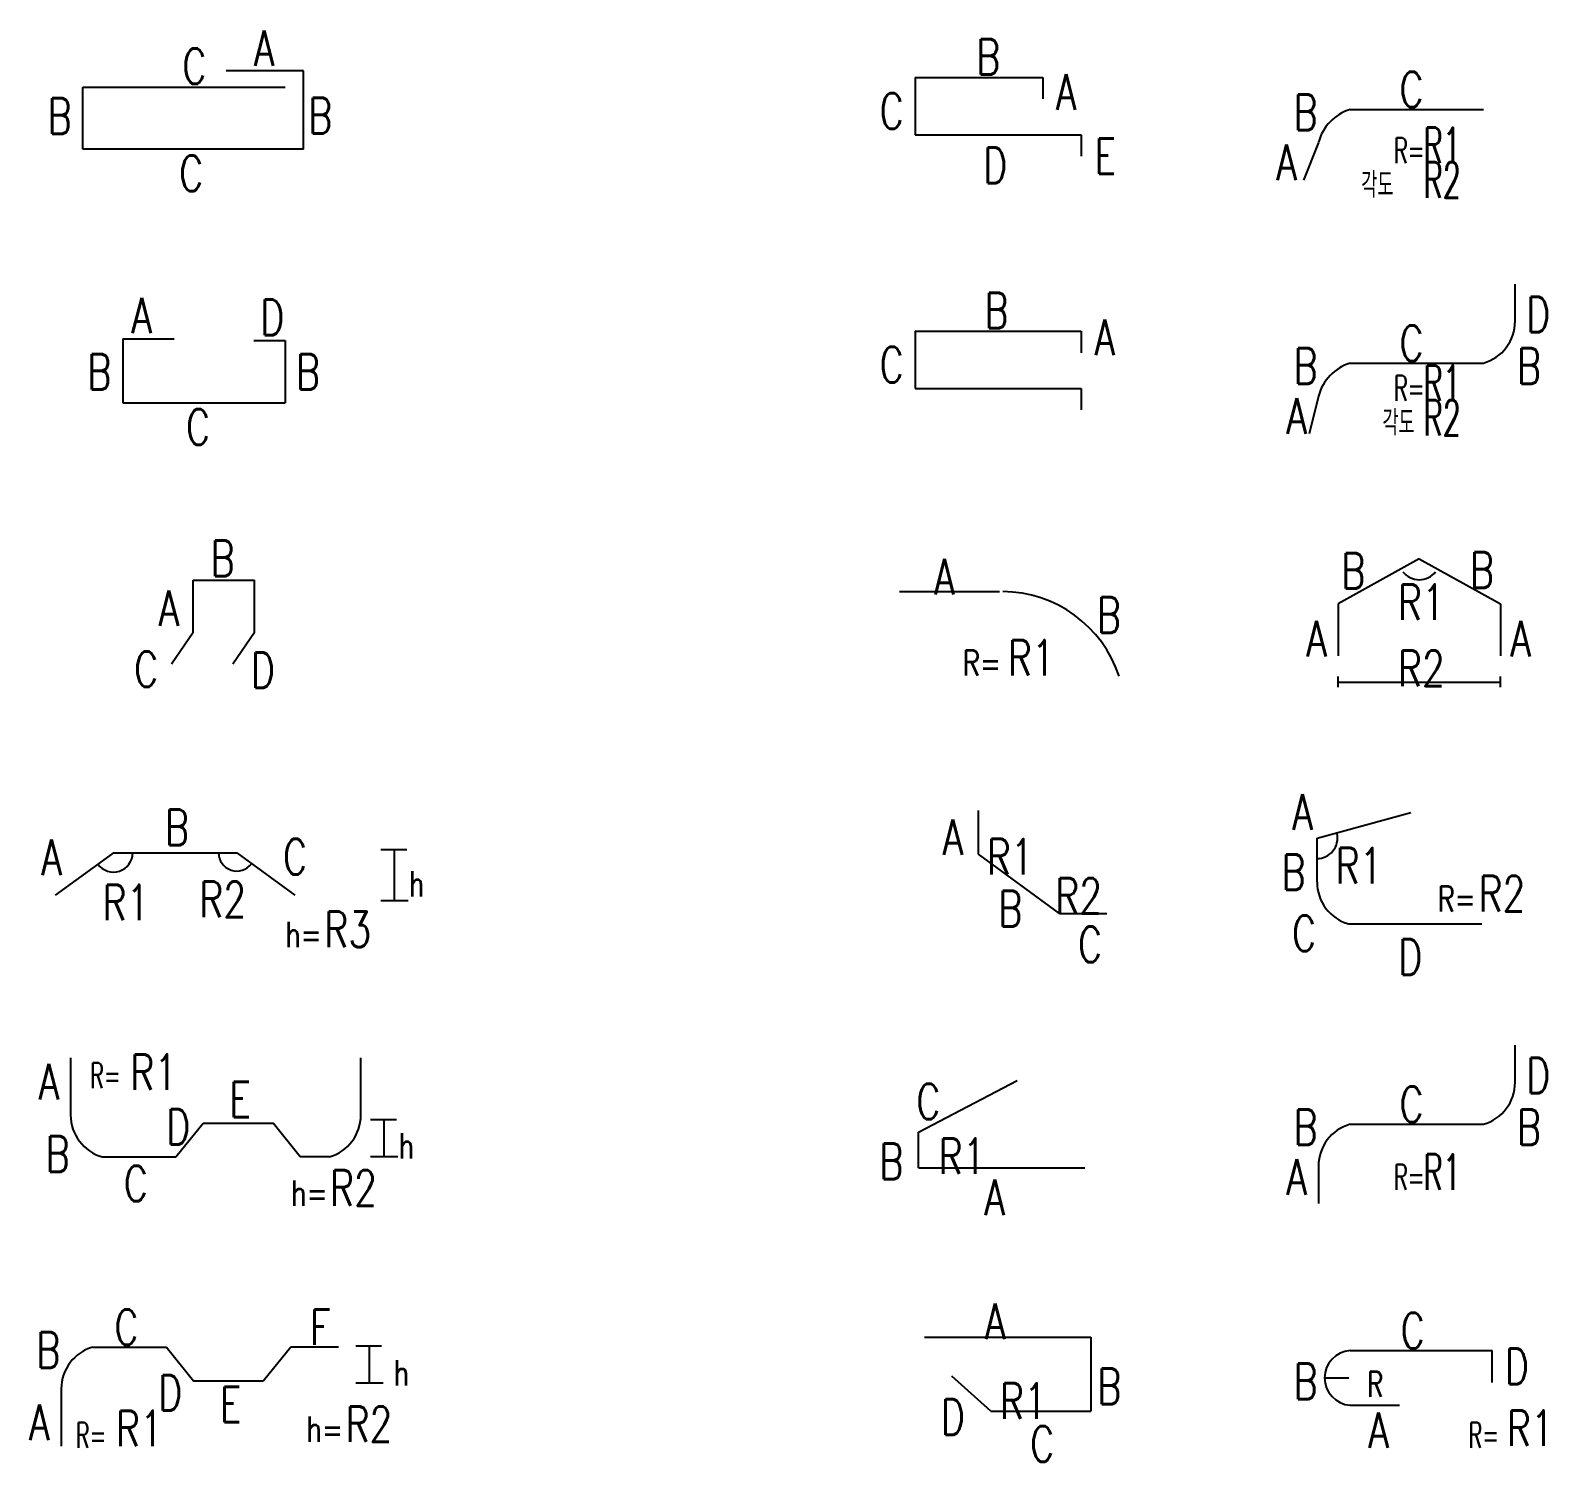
# Model space of a CAD drawing. Header units: millimetres. Extents: x -0.4 to 11.6, y -0.2 to 49.8.
# Drawn here: x -0.337 to 2.651, y 37.335 to 40.156 of the extents above; entities that cross this region are included whole.
import ezdxf
from ezdxf.enums import TextEntityAlignment as Align

# ---------------------------------------------------------------- set-up
doc = ezdxf.new("R2010")
doc.units = ezdxf.units.MM
for name, color, linetype in [('DIM', 7, 'Continuous'), ('SHOP', 2, 'Continuous'), ('TEXT', 3, 'Continuous'), ('TEXTSHOP', 3, 'Continuous')]:
    doc.layers.add(name, color=color, linetype=linetype)
doc.styles.add('ROMANS', font='romans.shx', dxfattribs={"width": 0.75, "bigfont": 'whgtxt.shx'})

# ---------------------------------------------------------------- blocks, each defined once
blk = doc.blocks.new('SSBAR_SHP_76')
at = {"color": 40}
for p, q in [((-0.0686, 0.0607), (-0.015, -0.0058)), ((0.1766, 0.0607), (0.123, -0.0058)), ((-0.015, -0.0058), (0.123, -0.0058))]:
    blk.add_line(p, q, dxfattribs=at)
at = {"color": 0}
for p, q in [((0.3043, 0.0634), (0.3554, 0.0634)), ((0.3313, -0.0086), (0.3313, 0.0637)), ((0.3043, -0.0096), (0.3583, -0.0096))]:
    blk.add_line(p, q, dxfattribs=at)
at = {"color": 40}
blk.add_arc((-0.19, -0.0218), 0.0858, 105.7649, 180, dxfattribs=at)
at = {"layer": 'SHOP', "color": 2}
for p, q in [((-0.2133, 0.0607), (-0.0686, 0.0607)), ((0.2702, 0.0607), (0.1766, 0.0607)), ((-0.2758, -0.0218), (-0.2758, -0.1344))]:
    blk.add_line(p, q, dxfattribs=at)
at = {"layer": 'TEXTSHOP', "color": 3, "style": 'ROMANS', "width": 0.75}
for s, p in [('h', (0.3787, -0.0153)), ('h=', (0.207, -0.1262))]:
    blk.add_text(s, height=0.05, dxfattribs=at).set_placement(p)
at = {"layer": 'TEXTSHOP', "color": 3, "style": 'ROMANS', "width": 0.6}
blk.add_text('R=', height=0.05, dxfattribs=at).set_placement((-0.2168, -0.1382), align=Align.CENTER)
at = {"layer": 'TEXTSHOP', "color": 4, "style": 'ROMANS', "width": 0.75}
for tag, p in [('C', (-0.1474, 0.0648)), ('F', (0.2345, 0.0648)), ('E', (0.058, -0.0875))]:
    blk.add_attdef(tag, text='', height=0.07, dxfattribs=at).set_placement(p, align=Align.CENTER)
for tag, p in [('B', (-0.2778, 0.02)), ('D', (-0.0375, -0.0644)), ('A', (-0.2985, -0.1226))]:
    blk.add_attdef(tag, text='', height=0.07, dxfattribs=at).set_placement(p, align=Align.RIGHT)
for tag, p in [('R2', (0.2842, -0.1262)), ('R1', (-0.168, -0.1347))]:
    blk.add_attdef(tag, p, '', height=0.07, dxfattribs=at)
blk = doc.blocks.new('SSBAR_SHP_77')
at = {"color": 40}
for p, q in [((-0.05, -0.0646), (0.0036, 0.0019)), ((0.0036, 0.0019), (0.1415, 0.0019)), ((0.1951, -0.0646), (0.1415, 0.0019))]:
    blk.add_line(p, q, dxfattribs=at)
at = {"color": 0}
for p, q in [((0.3334, 0.0094), (0.3846, 0.0094)), ((0.3604, -0.0626), (0.3604, 0.0097)), ((0.3334, -0.0636), (0.3875, -0.0636))]:
    blk.add_line(p, q, dxfattribs=at)
at = {"color": 40}
for centre, start, end in [((-0.1715, 0.018), 180, 254.2351), ((0.2288, 0.018), 285.7649, 0)]:
    blk.add_arc(centre, 0.0858, start, end, dxfattribs=at)
at = {"layer": 'SHOP', "color": 2}
for p, q in [((-0.2572, 0.018), (-0.2572, 0.1305)), ((0.3146, 0.018), (0.3146, 0.1305)), ((-0.1948, -0.0646), (-0.05, -0.0646)), ((0.2522, -0.0646), (0.1951, -0.0646))]:
    blk.add_line(p, q, dxfattribs=at)
at = {"layer": 'TEXTSHOP', "color": 3, "style": 'ROMANS', "width": 0.6}
blk.add_text('R=', height=0.05, dxfattribs=at).set_placement((-0.1886, 0.0709), align=Align.CENTER)
at = {"layer": 'TEXTSHOP', "color": 3, "style": 'ROMANS', "width": 0.75}
for s, p in [('h', (0.3886, -0.0677)), ('h=', (0.1768, -0.1608))]:
    blk.add_text(s, height=0.05, dxfattribs=at).set_placement(p)
at = {"layer": 'TEXTSHOP', "color": 4, "style": 'ROMANS', "width": 0.75}
for tag, p in [('R1', (-0.1397, 0.0673)), ('R2', (0.2539, -0.1608))]:
    blk.add_attdef(tag, p, '', height=0.07, dxfattribs=at)
for tag, p in [('A', (-0.2799, 0.0488)), ('D', (-0.0218, -0.0403)), ('B', (-0.2592, -0.0938))]:
    blk.add_attdef(tag, text='', height=0.07, dxfattribs=at).set_placement(p, align=Align.RIGHT)
for tag, p in [('E', (0.0766, 0.0136)), ('C', (-0.1289, -0.1521))]:
    blk.add_attdef(tag, text='', height=0.07, dxfattribs=at).set_placement(p, align=Align.CENTER)
blk = doc.blocks.new('SSBAR_SHP_78')
at = {"color": 0}
for p, q in [((0.3537, 0.041), (0.4048, 0.041)), ((0.3807, -0.058), (0.3807, 0.0413)), ((0.3537, -0.059), (0.4077, -0.059))]:
    blk.add_line(p, q, dxfattribs=at)
for centre, radius, start, end in [((-0.1729, 0.0346), 0.0378, 215.8557, 0), ((0.0701, 0.0346), 0.0358, 179.6562, 323.5238)]:
    blk.add_arc(centre, radius, start, end)
at = {"layer": 'SHOP', "color": 2}
for p, q in [((-0.1729, 0.0346), (-0.2875, -0.049)), ((-0.1729, 0.0346), (0.0701, 0.0346)), ((0.0701, 0.0346), (0.1847, -0.049))]:
    blk.add_line(p, q, dxfattribs=at)
at = {"layer": 'TEXTSHOP', "color": 3, "style": 'ROMANS', "width": 0.75}
for s, p in [('h', (0.4089, -0.0512)), ('h=', (0.1653, -0.1512))]:
    blk.add_text(s, height=0.05, dxfattribs=at).set_placement(p)
at = {"layer": 'TEXTSHOP', "color": 4, "style": 'ROMANS', "width": 0.75}
blk.add_attdef('B', text='', height=0.07, dxfattribs=at).set_placement((-0.0479, 0.0498), align=Align.CENTER)
for tag, p in [('A', (-0.2745, -0.009)), ('R2', (0.0884, -0.0921))]:
    blk.add_attdef(tag, text='', height=0.07, dxfattribs=at).set_placement(p, align=Align.RIGHT)
for tag, p in [('C', (0.1612, -0.008)), ('R1', (-0.1945, -0.0981)), ('R3', (0.2425, -0.1512))]:
    blk.add_attdef(tag, p, '', height=0.07, dxfattribs=at)
blk = doc.blocks.new('SSBAR_SHP_79')
at = {"color": 2}
for p, q in [((-0.016, 0.0722), (0.105, 0.0722)), ((-0.016, -0.0313), (-0.0584, -0.0933)), ((0.105, -0.0313), (0.0625, -0.0933))]:
    blk.add_line(p, q, dxfattribs=at)
at = {"layer": 'DIM', "color": 2}
for p, q in [((-0.016, -0.0313), (-0.016, 0.0722)), ((0.105, -0.0313), (0.105, 0.0722))]:
    blk.add_line(p, q, dxfattribs=at)
at = {"layer": 'TEXT', "color": 4, "style": 'ROMANS', "width": 0.75}
blk.add_attdef('B', text='', height=0.07, dxfattribs=at).set_placement((0.0422, 0.08), align=Align.CENTER)
for tag, p in [('A', (-0.0434, -0.0182)), ('C', (-0.085, -0.1384))]:
    blk.add_attdef(tag, text='', height=0.07, dxfattribs=at).set_placement(p, align=Align.RIGHT)
blk.add_attdef('D', (0.0978, -0.1403), '', height=0.07, dxfattribs=at)
blk = doc.blocks.new('SSBAR_SHP_80')
at = {"color": 2}
for p, q in [((-0.1548, 0.0475), (-0.0531, 0.0475)), ((0.1036, 0.0446), (0.1651, 0.0446))]:
    blk.add_line(p, q, dxfattribs=at)
at = {"layer": 'SHOP', "color": 2}
for p, q in [((-0.1548, 0.0475), (-0.1548, -0.0785)), ((0.1651, 0.0446), (0.1651, -0.0785)), ((-0.1548, -0.0785), (0.1651, -0.0785))]:
    blk.add_line(p, q, dxfattribs=at)
at = {"layer": 'TEXTSHOP', "color": 4, "style": 'ROMANS', "width": 0.75}
for tag, p in [('A', (-0.097, 0.0587)), ('B', (-0.177, -0.0522))]:
    blk.add_attdef(tag, text='', height=0.07, dxfattribs=at).set_placement(p, align=Align.RIGHT)
for tag, p in [('D', (0.1163, 0.0549)), ('B', (0.1868, -0.0522))]:
    blk.add_attdef(tag, p, '', height=0.07, dxfattribs=at)
blk.add_attdef('C', text='', height=0.07, dxfattribs=at).set_placement((-0.0063, -0.1611), align=Align.CENTER)
blk = doc.blocks.new('SSBAR_SHP_81')
at = {"color": 2}
for p, q in [((-0.2336, -0.0787), (-0.2336, 0.0435)), ((-0.2336, 0.0435), (0.1654, 0.0435)), ((0.2014, -0.0787), (-0.2336, -0.0787))]:
    blk.add_line(p, q, dxfattribs=at)
at = {"layer": 'SHOP', "color": 2}
for p, q in [((0.2014, 0.0762), (0.0493, 0.0762)), ((0.2014, -0.0787), (0.2014, 0.0762))]:
    blk.add_line(p, q, dxfattribs=at)
at = {"layer": 'TEXTSHOP', "color": 4, "style": 'ROMANS', "width": 0.75}
for tag, p in [('A', (0.1037, 0.0857)), ('B', (0.2108, -0.0473))]:
    blk.add_attdef(tag, p, '', height=0.07, dxfattribs=at)
for tag, p in [('C', (0.0101, 0.05)), ('B', (-0.2552, -0.0483))]:
    blk.add_attdef(tag, text='', height=0.07, dxfattribs=at).set_placement(p, align=Align.RIGHT)
blk.add_attdef('C', text='', height=0.07, dxfattribs=at).set_placement((-0.0198, -0.1611), align=Align.CENTER)
blk = doc.blocks.new('SSBAR_SHP_276')
at = {"color": 2}
blk.add_line((-0.0443, -0.0654), (-0.1209, 0.0032), dxfattribs=at)
at = {"layer": 'SHOP', "color": 2}
for p, q in [((-0.1749, 0.0804), (0.1531, 0.0804)), ((0.1531, 0.0804), (0.1531, -0.0654)), ((-0.0443, -0.0654), (0.1531, -0.0654))]:
    blk.add_line(p, q, dxfattribs=at)
at = {"layer": 'TEXTSHOP', "color": 4, "style": 'ROMANS', "width": 0.75}
for tag, p in [('A', (-0.0355, 0.0762)), ('C', (0.057, -0.1652))]:
    blk.add_attdef(tag, text='', height=0.07, dxfattribs=at).set_placement(p, align=Align.CENTER)
for tag, p in [('B', (0.1657, -0.0516)), ('R1', (-0.0261, -0.0805))]:
    blk.add_attdef(tag, p, '', height=0.07, dxfattribs=at)
blk.add_attdef('D', text='', height=0.07, dxfattribs=at).set_placement((-0.0955, -0.1121), align=Align.RIGHT)
blk = doc.blocks.new('SSBAR_SHP_277')
at = {"color": 2}
for p, q in [((-0.187, -0.0155), (0.0075, 0.0858)), ((-0.187, -0.086), (-0.187, -0.0155))]:
    blk.add_line(p, q, dxfattribs=at)
at = {"layer": 'SHOP', "color": 2}
blk.add_line((-0.187, -0.086), (0.141, -0.086), dxfattribs=at)
at = {"layer": 'TEXTSHOP', "color": 4, "style": 'ROMANS', "width": 0.75}
for tag, p in [('C', (-0.1438, 0.0095)), ('B', (-0.2165, -0.1083))]:
    blk.add_attdef(tag, text='', height=0.07, dxfattribs=at).set_placement(p, align=Align.RIGHT)
blk.add_attdef('R1', (-0.147, -0.0982), '', height=0.07, dxfattribs=at)
blk.add_attdef('A', text='', height=0.07, dxfattribs=at).set_placement((-0.0364, -0.1794), align=Align.CENTER)
blk = doc.blocks.new('SSBAR_SHP_278')
at = {"color": 2}
for p, q in [((-0.0688, 0.0319), (-0.0688, 0.1183)), ((0.091, -0.0851), (-0.0688, 0.0319))]:
    blk.add_line(p, q, dxfattribs=at)
at = {"layer": 'SHOP', "color": 2}
blk.add_line((0.091, -0.0851), (0.1842, -0.0851), dxfattribs=at)
at = {"layer": 'TEXTSHOP', "color": 4, "style": 'ROMANS', "width": 0.75}
for tag, p in [('A', (-0.0987, 0.0307)), ('B', (0.0178, -0.1102))]:
    blk.add_attdef(tag, text='', height=0.07, dxfattribs=at).set_placement(p, align=Align.RIGHT)
for tag, p in [('R1', (-0.0522, -0.008)), ('R2', (0.0827, -0.0851)), ('C', (0.1276, -0.1808))]:
    blk.add_attdef(tag, p, '', height=0.07, dxfattribs=at)
blk = doc.blocks.new('SSBAR_SHP_279')
at = {"color": 2}
blk.add_line((-0.2242, 0.0496), (-0.027, 0.0496), dxfattribs=at)
blk.add_arc((-0.0221, -0.1935), 0.243, 18.355, 89.656, dxfattribs=at)
at = {"layer": 'TEXTSHOP', "style": 'ROMANS', "width": 0.75}
blk.add_text('R=', height=0.05, dxfattribs=at).set_placement((-0.0242, -0.116), align=Align.RIGHT)
at = {"layer": 'TEXTSHOP', "color": 4, "style": 'ROMANS', "width": 0.75}
blk.add_attdef('A', text='', height=0.07, dxfattribs=at).set_placement((-0.1355, 0.0438), align=Align.CENTER)
for tag, p in [('B', (0.1646, -0.0315)), ('R1', (-0.0107, -0.116))]:
    blk.add_attdef(tag, p, '', height=0.07, dxfattribs=at)
blk = doc.blocks.new('SSBAR_SHP_280')
at = {"color": 2}
for p, q in [((0.1341, 0.0625), (0.1341, 0.0204)), ((0.1341, -0.05), (0.1341, -0.0921))]:
    blk.add_line(p, q, dxfattribs=at)
at = {"layer": 'SHOP', "color": 2}
for p, q in [((-0.1934, 0.0625), (0.1341, 0.0625)), ((-0.1934, 0.0625), (-0.1934, -0.05)), ((-0.1934, -0.05), (0.1341, -0.05))]:
    blk.add_line(p, q, dxfattribs=at)
at = {"layer": 'TEXTSHOP', "color": 4, "style": 'ROMANS', "width": 0.75}
blk.add_attdef('B', text='', height=0.07, dxfattribs=at).set_placement((-0.0332, 0.0686), align=Align.CENTER)
blk.add_attdef('A', (0.1601, 0.0155), '', height=0.07, dxfattribs=at)
blk.add_attdef('C', text='', height=0.07, dxfattribs=at).set_placement((-0.2161, -0.0383), align=Align.RIGHT)
blk = doc.blocks.new('SSBAR_SHP_281')
at = {"color": 2}
for p, q in [((0.058, 0.0625), (0.058, 0.0204)), ((0.1341, -0.05), (0.1341, -0.0921))]:
    blk.add_line(p, q, dxfattribs=at)
at = {"layer": 'SHOP', "color": 2}
for p, q in [((-0.1934, 0.0625), (0.058, 0.0625)), ((-0.1934, 0.0625), (-0.1934, -0.05)), ((-0.1934, -0.05), (0.1341, -0.05))]:
    blk.add_line(p, q, dxfattribs=at)
at = {"layer": 'TEXTSHOP', "color": 4, "style": 'ROMANS', "width": 0.75}
for tag, p in [('B', (-0.0495, 0.0686)), ('D', (-0.0356, -0.1454))]:
    blk.add_attdef(tag, text='', height=0.07, dxfattribs=at).set_placement(p, align=Align.CENTER)
for tag, p in [('A', (0.084, -0.0008)), ('E', (0.1601, -0.1274))]:
    blk.add_attdef(tag, p, '', height=0.07, dxfattribs=at)
blk.add_attdef('C', text='', height=0.07, dxfattribs=at).set_placement((-0.2161, -0.0383), align=Align.RIGHT)
blk = doc.blocks.new('SSBAR_SHP_376')
at = {"color": 2}
blk.add_line((0.1433, -0.0093), (0.1433, 0.054), dxfattribs=at)
at = {"color": 7}
blk.add_line((-0.1865, 0), (-0.1386, 0), dxfattribs=at)
at = {"color": 2}
blk.add_arc((-0.1324, 0), 0.0541, 93.999, 266.001, dxfattribs=at)
at = {"layer": 'SHOP', "color": 2}
for p, q in [((-0.1362, 0.054), (0.1433, 0.054)), ((-0.1362, -0.0539), (-0.0392, -0.0539))]:
    blk.add_line(p, q, dxfattribs=at)
at = {"layer": 'TEXTSHOP', "color": 3, "style": 'ROMANS'}
for s, width, p in [('R', 0.7, (-0.0873, -0.0373)), ('R=', 0.6, (0.1273, -0.1378))]:
    blk.add_text(s, height=0.05, dxfattribs=dict(at, width=width)).set_placement(p, align=Align.CENTER)
at = {"layer": 'TEXTSHOP', "color": 4, "style": 'ROMANS', "width": 0.75}
for tag, p in [('C', (-0.0131, 0.0581)), ('A', (-0.0803, -0.138))]:
    blk.add_attdef(tag, text='', height=0.07, dxfattribs=at).set_placement(p, align=Align.CENTER)
for tag, p in [('D', (0.1687, -0.0124)), ('R1', (0.1725, -0.1342))]:
    blk.add_attdef(tag, p, '', height=0.07, dxfattribs=at)
blk.add_attdef('B', text='', height=0.07, dxfattribs=at).set_placement((-0.2006, -0.042), align=Align.RIGHT)
blk = doc.blocks.new('SSBAR_SHP_377')
at = {"color": 2}
for centre, start, end in [((0.103, 0.0824), 285.7649, 0), ((-0.1129, -0.0827), 105.7649, 180)]:
    blk.add_arc(centre, 0.0858, start, end, dxfattribs=at)
at = {"layer": 'SHOP', "color": 2}
for p, q in [((0.1888, 0.0824), (0.1888, 0.1556)), ((-0.1362, -0.0001), (0.1263, -0.0001)), ((-0.1986, -0.0827), (-0.1986, -0.1567))]:
    blk.add_line(p, q, dxfattribs=at)
at = {"layer": 'TEXTSHOP', "color": 3, "style": 'ROMANS', "width": 0.6}
blk.add_text('R=', height=0.05, dxfattribs=at).set_placement((0.0105, -0.1293), align=Align.RIGHT)
at = {"layer": 'TEXTSHOP', "color": 4, "style": 'ROMANS'}
for tag, p, width in [('D', (0.2105, 0.0608), 0.75), ('B', (0.1927, -0.0409), 0.75), ('R1', (0.0083, -0.1293), 0.6)]:
    blk.add_attdef(tag, p, '', height=0.07, dxfattribs=dict(at, width=width))
at = {"layer": 'TEXTSHOP', "color": 4, "style": 'ROMANS', "width": 0.75}
blk.add_attdef('C', text='', height=0.07, dxfattribs=at).set_placement((-0.0153, 0.004), align=Align.CENTER)
for tag, p in [('B', (-0.2006, -0.0409)), ('A', (-0.2213, -0.1393))]:
    blk.add_attdef(tag, text='', height=0.07, dxfattribs=at).set_placement(p, align=Align.RIGHT)
blk = doc.blocks.new('SSBAR_SHP_378')
at = {"color": 2}
blk.add_line((-0.2014, 0.0638), (-0.0164, 0.1144), dxfattribs=at)
at = {"color": 7}
blk.add_arc((-0.2014, 0.0638), 0.0403, 269.0331, 12.6588, dxfattribs=at)
at = {"color": 2}
blk.add_arc((-0.1157, -0.0229), 0.0858, 180, 254.2351, dxfattribs=at)
at = {"layer": 'SHOP', "color": 2}
for p, q in [((-0.2014, -0.0229), (-0.2014, 0.0638)), ((-0.139, -0.1054), (0.1235, -0.1054))]:
    blk.add_line(p, q, dxfattribs=at)
at = {"layer": 'TEXTSHOP', "color": 3, "style": 'ROMANS', "width": 0.75}
blk.add_text('R=', height=0.05, dxfattribs=at).set_placement((0.1114, -0.0808), align=Align.RIGHT)
at = {"layer": 'TEXTSHOP', "color": 4, "style": 'ROMANS', "width": 0.75}
for tag, p in [('A', (-0.2096, 0.0801)), ('B', (-0.2241, -0.0384)), ('C', (-0.2034, -0.159))]:
    blk.add_attdef(tag, text='', height=0.07, dxfattribs=at).set_placement(p, align=Align.RIGHT)
for tag, p in [('R1', (-0.1646, -0.0256)), ('R2', (0.1166, -0.0808))]:
    blk.add_attdef(tag, p, '', height=0.07, dxfattribs=at)
blk.add_attdef('D', text='', height=0.07, dxfattribs=at).set_placement((-0.0178, -0.2055), align=Align.CENTER)
blk = doc.blocks.new('SSBAR_SHP_379')
at = {"color": 7}
for p, q in [((-0.16, -0.139), (-0.16, -0.1177)), ((0.16, -0.139), (0.16, -0.1177)), ((-0.16, -0.1291), (0.16, -0.1291))]:
    blk.add_line(p, q, dxfattribs=at)
at = {"layer": 'DIM', "color": 7}
blk.add_arc((0, 0.1138), 0.0409, 218.075, 321.925, dxfattribs=at)
at = {"layer": 'SHOP', "color": 2}
for p, q in [((0, 0.1138), (-0.16, 0.0257)), ((0, 0.1138), (0.16, 0.0257)), ((-0.16, 0.0257), (-0.16, -0.077)), ((0.16, 0.0257), (0.16, -0.077))]:
    blk.add_line(p, q, dxfattribs=at)
at = {"layer": 'TEXTSHOP', "color": 4, "style": 'ROMANS', "width": 0.75}
for tag, p in [('B', (-0.1065, 0.0556)), ('A', (-0.182, -0.0783))]:
    blk.add_attdef(tag, text='', height=0.07, dxfattribs=at).set_placement(p, align=Align.RIGHT)
for tag, p in [('B', (0.0998, 0.057)), ('A', (0.1795, -0.0783))]:
    blk.add_attdef(tag, p, '', height=0.07, dxfattribs=at)
for tag, p in [('R1', (0.0042, -0.0063)), ('R2', (0.0042, -0.1368))]:
    blk.add_attdef(tag, text='', height=0.07, dxfattribs=at).set_placement(p, align=Align.CENTER)
blk = doc.blocks.new('SSBAR_SHP_380')
at = {"color": 2}
for centre, radius, start, end in [((0.103, 0.0824), 0.0858, 285.7649, 0), ((-0.1081, -0.0896), 0.0938, 107.4041, 164.8109)]:
    blk.add_arc(centre, radius, start, end, dxfattribs=at)
at = {"layer": 'SHOP', "color": 2}
for p, q in [((0.1888, 0.0824), (0.1888, 0.1556)), ((-0.1362, -0.0001), (0.1263, -0.0001)), ((-0.1986, -0.0653), (-0.2168, -0.1394))]:
    blk.add_line(p, q, dxfattribs=at)
at = {"layer": 'TEXTSHOP', "color": 3, "style": 'ROMANS', "width": 0.6}
for s, p in [('R=', (0.0105, -0.0746)), ('각도', (-0.0091, -0.1429))]:
    blk.add_text(s, height=0.05, dxfattribs=at).set_placement(p, align=Align.RIGHT)
at = {"layer": 'TEXTSHOP', "color": 4, "style": 'ROMANS'}
for tag, p, width in [('D', (0.2105, 0.0608), 0.75), ('B', (0.1927, -0.0409), 0.75), ('R1', (0.0083, -0.0746), 0.6), ('R2', (0.0083, -0.1429), 0.6)]:
    blk.add_attdef(tag, p, '', height=0.07, dxfattribs=dict(at, width=width))
at = {"layer": 'TEXTSHOP', "color": 4, "style": 'ROMANS', "width": 0.75}
blk.add_attdef('C', text='', height=0.07, dxfattribs=at).set_placement((-0.0153, 0.004), align=Align.CENTER)
for tag, p in [('B', (-0.2006, -0.0409)), ('A', (-0.2213, -0.1393))]:
    blk.add_attdef(tag, text='', height=0.07, dxfattribs=at).set_placement(p, align=Align.RIGHT)
blk = doc.blocks.new('SSBAR_SHP_381')
at = {"color": 40}
blk.add_arc((-0.1081, -0.0896), 0.0938, 107.4041, 164.8109, dxfattribs=at)
at = {"layer": 'SHOP', "color": 2}
for p, q in [((-0.1362, -0.0001), (0.1263, -0.0001)), ((-0.1986, -0.0653), (-0.2282, -0.1394))]:
    blk.add_line(p, q, dxfattribs=at)
at = {"layer": 'TEXTSHOP', "color": 3, "style": 'ROMANS', "width": 0.6}
blk.add_text('R=', height=0.05, dxfattribs=at).set_placement((0.0105, -0.1061), align=Align.RIGHT)
blk.add_text('각도', height=0.05, dxfattribs=at).set_placement((-0.1144, -0.1743))
at = {"layer": 'TEXTSHOP', "color": 4, "style": 'ROMANS', "width": 0.75}
blk.add_attdef('C', text='', height=0.07, dxfattribs=at).set_placement((-0.0153, 0.004), align=Align.CENTER)
for tag, p in [('B', (-0.2006, -0.0409)), ('A', (-0.2411, -0.1393))]:
    blk.add_attdef(tag, text='', height=0.07, dxfattribs=at).set_placement(p, align=Align.RIGHT)
at = {"layer": 'TEXTSHOP', "color": 4, "style": 'ROMANS', "width": 0.6}
for tag, p in [('R1', (0.0083, -0.1061)), ('R2', (0.0083, -0.1743))]:
    blk.add_attdef(tag, p, '', height=0.07, dxfattribs=at)

msp = doc.modelspace()

# ---------------------------------------------------------------- block references
ref = msp.add_blockref('SSBAR_SHP_81', (0, 40))
ref.add_attrib('A', 'A', (0.1037, 40.0857), dxfattribs={"layer": 'TEXTSHOP', "color": 4, "height": 0.07, "style": 'ROMANS', "width": 0.75})
ref.add_attrib('C', 'C', dxfattribs={"layer": 'TEXTSHOP', "color": 4, "height": 0.07, "style": 'ROMANS', "width": 0.75}).set_placement((0.0101, 40.05), align=Align.RIGHT)
ref.add_attrib('B', 'B', dxfattribs={"layer": 'TEXTSHOP', "color": 4, "height": 0.07, "style": 'ROMANS', "width": 0.75}).set_placement((-0.2552, 39.9517), align=Align.RIGHT)
ref.add_attrib('B', 'B', (0.2108, 39.9527), dxfattribs={"layer": 'TEXTSHOP', "color": 4, "height": 0.07, "style": 'ROMANS', "width": 0.75})
ref.add_attrib('C', 'C', dxfattribs={"layer": 'TEXTSHOP', "color": 4, "height": 0.07, "style": 'ROMANS', "width": 0.75}).set_placement((-0.0198, 39.8389), align=Align.CENTER)
for name, p, values in [('SSBAR_SHP_281', (1.6, 40), {'E': 'E', 'A': 'A', 'D': 'D', 'B': 'B', 'C': 'C'}), ('SSBAR_SHP_381', (2.4, 40), {'R2': 'R2', 'R1': 'R1', 'B': 'B', 'C': 'C', 'A': 'A'}), ('SSBAR_SHP_280', (1.6, 39.5), {'A': 'A', 'B': 'B', 'C': 'C'}), ('SSBAR_SHP_79', (0, 39), {'D': 'D', 'C': 'C', 'A': 'A', 'B': 'B'}), ('SSBAR_SHP_279', (1.6, 39), {'R1': 'R1', 'A': 'A', 'B': 'B'}), ('SSBAR_SHP_378', (2.4, 38.5), {'R1': 'R1', 'A': 'A', 'R2': 'R2', 'C': 'C', 'D': 'D', 'B': 'B'}), ('SSBAR_SHP_78', (0, 38.5), {'R3': 'R3', 'R2': 'R2', 'A': 'A', 'R1': 'R1', 'B': 'B', 'C': 'C'}), ('SSBAR_SHP_278', (1.6, 38.5), {'C': 'C', 'R2': 'R2', 'R1': 'R1', 'B': 'B', 'A': 'A'}), ('SSBAR_SHP_77', (0, 38), {'R2': 'R2', 'A': 'A', 'B': 'B', 'C': 'C', 'E': 'E', 'R1': 'R1', 'D': 'D'}), ('SSBAR_SHP_277', (1.6, 38), {'R1': 'R1', 'B': 'B', 'C': 'C', 'A': 'A'}), ('SSBAR_SHP_276', (1.6, 37.5), {'R1': 'R1', 'D': 'D', 'B': 'B', 'C': 'C', 'A': 'A'}), ('SSBAR_SHP_76', (0, 37.5), {'R2': 'R2', 'F': 'F', 'E': 'E', 'D': 'D', 'R1': 'R1', 'B': 'B', 'C': 'C', 'A': 'A'}), ('SSBAR_SHP_376', (2.4, 37.5), {'D': 'D', 'R1': 'R1', 'B': 'B', 'C': 'C', 'A': 'A'})]:
    msp.add_blockref(name, p).add_auto_attribs(values)
ref = msp.add_blockref('SSBAR_SHP_380', (2.4, 39.5))
ref.add_attrib('R2', 'R2', (2.4083, 39.3571), dxfattribs={"layer": 'TEXTSHOP', "color": 4, "height": 0.07, "style": 'ROMANS', "width": 0.6})
ref.add_attrib('D', 'D', (2.6105, 39.5608), dxfattribs={"layer": 'TEXTSHOP', "color": 4, "height": 0.07, "style": 'ROMANS', "width": 0.75})
ref.add_attrib('B', 'B', (2.5927, 39.4591), dxfattribs={"layer": 'TEXTSHOP', "color": 4, "height": 0.07, "style": 'ROMANS', "width": 0.75})
ref.add_attrib('R1', 'R1', (2.4083, 39.4254), dxfattribs={"layer": 'TEXTSHOP', "color": 4, "height": 0.07, "style": 'ROMANS', "width": 0.6})
ref.add_attrib('B', 'B', dxfattribs={"layer": 'TEXTSHOP', "color": 4, "height": 0.07, "style": 'ROMANS', "width": 0.75}).set_placement((2.1994, 39.4591), align=Align.RIGHT)
ref.add_attrib('C', 'C', dxfattribs={"layer": 'TEXTSHOP', "color": 4, "height": 0.07, "style": 'ROMANS', "width": 0.75}).set_placement((2.3847, 39.504), align=Align.CENTER)
ref.add_attrib('A', 'A', dxfattribs={"layer": 'TEXTSHOP', "color": 4, "height": 0.07, "style": 'ROMANS', "width": 0.75}).set_placement((2.1787, 39.3607), align=Align.RIGHT)
ref = msp.add_blockref('SSBAR_SHP_80', (0, 39.5))
ref.add_attrib('B', 'B', (0.1868, 39.4478), dxfattribs={"layer": 'TEXTSHOP', "color": 4, "height": 0.07, "style": 'ROMANS', "width": 0.75})
ref.add_attrib('D', 'D', (0.1163, 39.5549), dxfattribs={"layer": 'TEXTSHOP', "color": 4, "height": 0.07, "style": 'ROMANS', "width": 0.75})
ref.add_attrib('A', 'A', dxfattribs={"layer": 'TEXTSHOP', "color": 4, "height": 0.07, "style": 'ROMANS', "width": 0.75}).set_placement((-0.097, 39.5587), align=Align.RIGHT)
ref.add_attrib('B', 'B', dxfattribs={"layer": 'TEXTSHOP', "color": 4, "height": 0.07, "style": 'ROMANS', "width": 0.75}).set_placement((-0.177, 39.4478), align=Align.RIGHT)
ref.add_attrib('C', 'C', dxfattribs={"layer": 'TEXTSHOP', "color": 4, "height": 0.07, "style": 'ROMANS', "width": 0.75}).set_placement((-0.0063, 39.3389), align=Align.CENTER)
ref = msp.add_blockref('SSBAR_SHP_379', (2.4, 39))
ref.add_attrib('R2', 'R2', dxfattribs={"layer": 'TEXTSHOP', "color": 4, "height": 0.07, "style": 'ROMANS', "width": 0.75}).set_placement((2.4042, 38.8632), align=Align.CENTER)
ref.add_attrib('A', 'A', (2.5795, 38.9217), dxfattribs={"layer": 'TEXTSHOP', "color": 4, "height": 0.07, "style": 'ROMANS', "width": 0.75})
ref.add_attrib('B', 'B', dxfattribs={"layer": 'TEXTSHOP', "color": 4, "height": 0.07, "style": 'ROMANS', "width": 0.75}).set_placement((2.2935, 39.0556), align=Align.RIGHT)
ref.add_attrib('R1', 'R1', dxfattribs={"layer": 'TEXTSHOP', "color": 4, "height": 0.07, "style": 'ROMANS', "width": 0.75}).set_placement((2.4042, 38.9937), align=Align.CENTER)
ref.add_attrib('B', 'B', (2.4998, 39.057), dxfattribs={"layer": 'TEXTSHOP', "color": 4, "height": 0.07, "style": 'ROMANS', "width": 0.75})
ref.add_attrib('A', 'A', dxfattribs={"layer": 'TEXTSHOP', "color": 4, "height": 0.07, "style": 'ROMANS', "width": 0.75}).set_placement((2.218, 38.9217), align=Align.RIGHT)
ref = msp.add_blockref('SSBAR_SHP_377', (2.4, 38))
ref.add_attrib('D', 'D', (2.6105, 38.0608), dxfattribs={"layer": 'TEXTSHOP', "color": 4, "height": 0.07, "style": 'ROMANS', "width": 0.75})
ref.add_attrib('B', 'B', (2.5927, 37.9591), dxfattribs={"layer": 'TEXTSHOP', "color": 4, "height": 0.07, "style": 'ROMANS', "width": 0.75})
ref.add_attrib('R1', 'R1', (2.4083, 37.8707), dxfattribs={"layer": 'TEXTSHOP', "color": 4, "height": 0.07, "style": 'ROMANS', "width": 0.6})
ref.add_attrib('B', 'B', dxfattribs={"layer": 'TEXTSHOP', "color": 4, "height": 0.07, "style": 'ROMANS', "width": 0.75}).set_placement((2.1994, 37.9591), align=Align.RIGHT)
ref.add_attrib('C', 'C', dxfattribs={"layer": 'TEXTSHOP', "color": 4, "height": 0.07, "style": 'ROMANS', "width": 0.75}).set_placement((2.3847, 38.004), align=Align.CENTER)
ref.add_attrib('A', 'A', dxfattribs={"layer": 'TEXTSHOP', "color": 4, "height": 0.07, "style": 'ROMANS', "width": 0.75}).set_placement((2.1787, 37.8607), align=Align.RIGHT)

doc.saveas('drawing.dxf')
